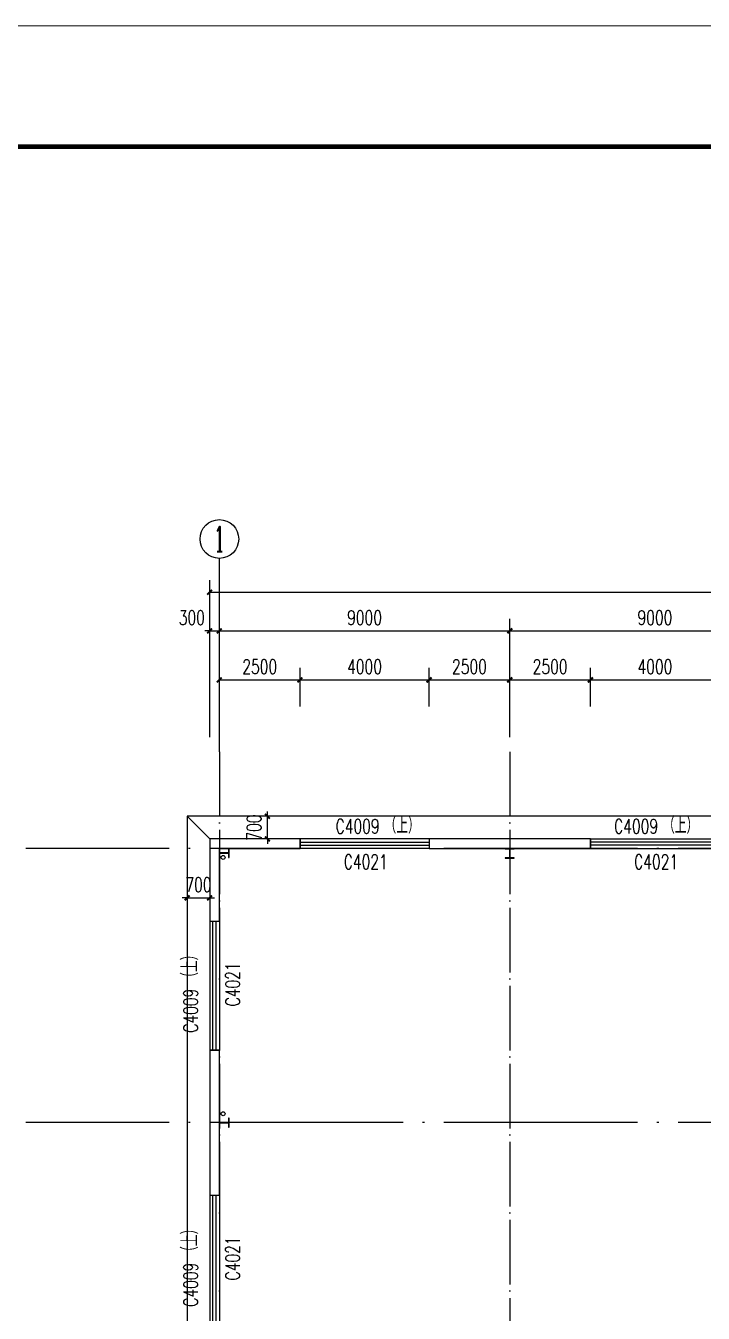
# Model space of a CAD drawing. Extents: x -275060 to -14507, y -783073 to -270523.
# Drawn here: x -159684 to -138687, y -310453 to -270523 of the extents above; entities that cross this region are included whole.
import ezdxf
from ezdxf.enums import TextEntityAlignment as Align

# ---------------------------------------------------------------- set-up
doc = ezdxf.new("R2010")
doc.units = 0
doc.header["$LTSCALE"] = 1000
doc.header["$MEASUREMENT"] = 0
doc.linetypes.add('DOTE', pattern=[2.42, 2, -0.2, 0.02, -0.2])
doc.layers.get('Defpoints').update_dxf_attribs({"color": 252})
for name, color, linetype in [('07m', 36, 'Continuous'), ('A-Stair(建筑楼梯、踏步、电梯)', 25, 'Continuous'), ('AXIS', 3, 'Continuous'), ('AXIS_TEXT', 7, 'Continuous'), ('DOTE', 1, 'Continuous'), ('PUB_DIM', 3, 'Continuous'), ('PUB_STRM', 4, 'Continuous'), ('WALL', 7, 'Continuous'), ('WINDOW', 4, 'Continuous'), ('WINDOW_TEXT', 7, 'Continuous')]:
    doc.layers.add(name, color=color, linetype=linetype)
doc.layers.add('TK', color=252, linetype='Continuous', lineweight=13)
doc.styles.add('_TCH_AXIS', font='COMPLEX', dxfattribs={"bigfont": 'GBCBIG'})
doc.styles.add('_TCH_DIM', font='SIMPLEX', dxfattribs={"bigfont": 'GBCBIG'})
doc.styles.add('_TCH_DIM_T3', font='SIMPLEX', dxfattribs={"width": 0.705882, "bigfont": 'GBCBIG'})
doc.styles.add('_TCH_WINDOW', font='SIMPLEX', dxfattribs={"bigfont": 'GBCBIG'})
doc.styles.add('COMPLEX', font='COMPLEX')
doc.dimstyles.new('_TCH_ARCH&&150', dxfattribs={"dimtxt": 446.25, "dimasz": 150, "dimexe": 375, "dimexo": 450, "dimgap": 189.375, "dimtad": 1, "dimdec": 0, "dimzin": 0, "dimdsep": 46, "dimtxsty": '_TCH_DIM_T3', "dimblk": 'ARCHTICK', "dimcen": 0.09, "dimclrt": 7, "dimazin": 2, "dimtfac": 1, "dimtdec": 0, "dimtix": 1, "dimtmove": 2, "dimatfit": 3, "dimfxl": 0, "dimtolj": 1, "dimtzin": 0, "dimarcsym": 0})

# ---------------------------------------------------------------- blocks, each defined once
blk = doc.blocks.new('TK-A0')
at = {"layer": 'TK'}
for p, q in [((0, 841), (0, 0)), ((25, 831), (25, 10))]:
    blk.add_line(p, q, dxfattribs=at)
at = {"layer": 'TK', "const_width": 1}
blk.add_lwpolyline([(25, 831), (1179, 831), (1179, 10), (25, 10)], close=True, dxfattribs=at)
blk = doc.blocks.new('lsg')
at = {"layer": 'PUB_STRM'}
for centre in [(-35884, -275), (-35884, -8225)]:
    blk.add_circle(centre, 60, dxfattribs=at)
blk = doc.blocks.new('_ArchTick')
at = {"color": 0, "linetype": 'ByBlock', "const_width": 0.4}
blk.add_lwpolyline([(-0.5, -0.5), (0.5, 0.5)], dxfattribs=at)
blk = doc.blocks.new('*D72')
at = {"layer": 'Defpoints', "color": 0, "transparency": 16777216}
for p in [(-152194, -295041), (-151447, -295041), (-151447, -295741)]:
    blk.add_point(p, dxfattribs=at)
at = {"layer": 'PUB_DIM', "color": 0, "lineweight": -2, "transparency": 16777216}
for p, q in [((-151897, -295041), (-152569, -295041)), ((-152194, -295041), (-152194, -294891)), ((-152194, -295741), (-152194, -295041)), ((-151897, -295741), (-152569, -295741)), ((-152194, -295741), (-152194, -295891))]:
    blk.add_line(p, q, dxfattribs=at)
at = {"layer": 'PUB_DIM', "color": 0, "lineweight": -2, "transparency": 16777216, "xscale": 150, "yscale": 150, "zscale": 150}
for p, rotation in [((-152194, -295041), 270), ((-152194, -295741), 90)]:
    blk.add_blockref('_ArchTick', p, dxfattribs=dict(at, rotation=rotation))
at = {"layer": 'PUB_DIM', "color": 7, "transparency": 16777216, "insert": (-152606, -295391), "char_height": 446.2, "attachment_point": 5, "rotation": 90, "style": '_TCH_DIM_T3'}
blk.add_mtext('\\A1;700', dxfattribs=at)
blk = doc.blocks.new('*D73')
at = {"layer": 'Defpoints', "color": 0, "transparency": 16777216}
for p in [(-154684, -297424), (-153984, -297424), (-153984, -297571)]:
    blk.add_point(p, dxfattribs=at)
at = {"layer": 'PUB_DIM', "color": 0, "lineweight": -2, "transparency": 16777216}
for p, q in [((-154684, -297571), (-154834, -297571)), ((-154684, -297571), (-153984, -297571)), ((-154684, -297874), (-154684, -297946)), ((-153984, -297571), (-153834, -297571)), ((-153984, -297874), (-153984, -297946))]:
    blk.add_line(p, q, dxfattribs=at)
at = {"layer": 'PUB_DIM', "color": 0, "lineweight": -2, "transparency": 16777216, "xscale": 150, "yscale": 150, "zscale": 150}
blk.add_blockref('_ArchTick', (-154684, -297571), dxfattribs=at)
at = {"layer": 'PUB_DIM', "color": 0, "lineweight": -2, "transparency": 16777216, "xscale": 150, "yscale": 150, "zscale": 150, "rotation": 180}
blk.add_blockref('_ArchTick', (-153984, -297571), dxfattribs=at)
at = {"layer": 'PUB_DIM', "color": 7, "transparency": 16777216, "insert": (-154334, -297158), "char_height": 446.2, "attachment_point": 5, "style": '_TCH_DIM_T3'}
blk.add_mtext('\\A1;700', dxfattribs=at)
blk = doc.blocks.new('*D248')
at = {"layer": 'Defpoints', "color": 0, "transparency": 16777216}
for p in [(-138184, -290811), (-142184, -292086), (-138184, -292086)]:
    blk.add_point(p, dxfattribs=at)
at = {"layer": 'PUB_DIM', "color": 0, "lineweight": -2, "transparency": 16777216}
for p, q in [((-142184, -291636), (-142184, -290436)), ((-138184, -291636), (-138184, -290436)), ((-142184, -290811), (-138184, -290811))]:
    blk.add_line(p, q, dxfattribs=at)
at = {"layer": 'PUB_DIM', "color": 0, "lineweight": -2, "transparency": 16777216, "xscale": 150, "yscale": 150, "zscale": 150, "rotation": 180}
blk.add_blockref('_ArchTick', (-142184, -290811), dxfattribs=at)
at = {"layer": 'PUB_DIM', "color": 0, "lineweight": -2, "transparency": 16777216, "xscale": 150, "yscale": 150, "zscale": 150}
blk.add_blockref('_ArchTick', (-138184, -290811), dxfattribs=at)
at = {"layer": 'PUB_DIM', "color": 7, "transparency": 16777216, "insert": (-140184, -290398), "char_height": 446.2, "attachment_point": 5, "style": '_TCH_DIM_T3'}
blk.add_mtext('\\A1;4000', dxfattribs=at)
blk = doc.blocks.new('*D249')
at = {"layer": 'Defpoints', "color": 0, "transparency": 16777216}
for p in [(-142184, -290811), (-144684, -292086), (-142184, -292086)]:
    blk.add_point(p, dxfattribs=at)
at = {"layer": 'PUB_DIM', "color": 0, "lineweight": -2, "transparency": 16777216}
for p, q in [((-144684, -291636), (-144684, -290436)), ((-142184, -291636), (-142184, -290436)), ((-144684, -290811), (-142184, -290811))]:
    blk.add_line(p, q, dxfattribs=at)
at = {"layer": 'PUB_DIM', "color": 0, "lineweight": -2, "transparency": 16777216, "xscale": 150, "yscale": 150, "zscale": 150, "rotation": 180}
blk.add_blockref('_ArchTick', (-144684, -290811), dxfattribs=at)
at = {"layer": 'PUB_DIM', "color": 0, "lineweight": -2, "transparency": 16777216, "xscale": 150, "yscale": 150, "zscale": 150}
blk.add_blockref('_ArchTick', (-142184, -290811), dxfattribs=at)
at = {"layer": 'PUB_DIM', "color": 7, "transparency": 16777216, "insert": (-143434, -290398), "char_height": 446.2, "attachment_point": 5, "style": '_TCH_DIM_T3'}
blk.add_mtext('\\A1;2500', dxfattribs=at)
blk = doc.blocks.new('*D250')
at = {"layer": 'Defpoints', "color": 0, "transparency": 16777216}
for p in [(-144684, -290811), (-147184, -292086), (-144684, -292086)]:
    blk.add_point(p, dxfattribs=at)
at = {"layer": 'PUB_DIM', "color": 0, "lineweight": -2, "transparency": 16777216}
for p, q in [((-147184, -291636), (-147184, -290436)), ((-144684, -291636), (-144684, -290436)), ((-147184, -290811), (-144684, -290811))]:
    blk.add_line(p, q, dxfattribs=at)
at = {"layer": 'PUB_DIM', "color": 0, "lineweight": -2, "transparency": 16777216, "xscale": 150, "yscale": 150, "zscale": 150, "rotation": 180}
blk.add_blockref('_ArchTick', (-147184, -290811), dxfattribs=at)
at = {"layer": 'PUB_DIM', "color": 0, "lineweight": -2, "transparency": 16777216, "xscale": 150, "yscale": 150, "zscale": 150}
blk.add_blockref('_ArchTick', (-144684, -290811), dxfattribs=at)
at = {"layer": 'PUB_DIM', "color": 7, "transparency": 16777216, "insert": (-145934, -290398), "char_height": 446.2, "attachment_point": 5, "style": '_TCH_DIM_T3'}
blk.add_mtext('\\A1;2500', dxfattribs=at)
blk = doc.blocks.new('*D251')
at = {"layer": 'Defpoints', "color": 0, "transparency": 16777216}
for p in [(-147184, -290811), (-151184, -292086), (-147184, -292086)]:
    blk.add_point(p, dxfattribs=at)
at = {"layer": 'PUB_DIM', "color": 0, "lineweight": -2, "transparency": 16777216}
for p, q in [((-151184, -291636), (-151184, -290436)), ((-147184, -291636), (-147184, -290436)), ((-151184, -290811), (-147184, -290811))]:
    blk.add_line(p, q, dxfattribs=at)
at = {"layer": 'PUB_DIM', "color": 0, "lineweight": -2, "transparency": 16777216, "xscale": 150, "yscale": 150, "zscale": 150, "rotation": 180}
blk.add_blockref('_ArchTick', (-151184, -290811), dxfattribs=at)
at = {"layer": 'PUB_DIM', "color": 0, "lineweight": -2, "transparency": 16777216, "xscale": 150, "yscale": 150, "zscale": 150}
blk.add_blockref('_ArchTick', (-147184, -290811), dxfattribs=at)
at = {"layer": 'PUB_DIM', "color": 7, "transparency": 16777216, "insert": (-149184, -290398), "char_height": 446.2, "attachment_point": 5, "style": '_TCH_DIM_T3'}
blk.add_mtext('\\A1;4000', dxfattribs=at)
blk = doc.blocks.new('*D252')
at = {"layer": 'Defpoints', "color": 0, "transparency": 16777216}
for p in [(-151184, -290811), (-153684, -292086), (-151184, -292086)]:
    blk.add_point(p, dxfattribs=at)
at = {"layer": 'PUB_DIM', "color": 0, "lineweight": -2, "transparency": 16777216}
for p, q in [((-153684, -291636), (-153684, -290436)), ((-151184, -291636), (-151184, -290436)), ((-153684, -290811), (-151184, -290811))]:
    blk.add_line(p, q, dxfattribs=at)
at = {"layer": 'PUB_DIM', "color": 0, "lineweight": -2, "transparency": 16777216, "xscale": 150, "yscale": 150, "zscale": 150, "rotation": 180}
blk.add_blockref('_ArchTick', (-153684, -290811), dxfattribs=at)
at = {"layer": 'PUB_DIM', "color": 0, "lineweight": -2, "transparency": 16777216, "xscale": 150, "yscale": 150, "zscale": 150}
blk.add_blockref('_ArchTick', (-151184, -290811), dxfattribs=at)
at = {"layer": 'PUB_DIM', "color": 7, "transparency": 16777216, "insert": (-152434, -290398), "char_height": 446.2, "attachment_point": 5, "style": '_TCH_DIM_T3'}
blk.add_mtext('\\A1;2500', dxfattribs=at)
blk = doc.blocks.new('*D363')
at = {"layer": 'AXIS', "color": 0, "lineweight": -2, "transparency": 16777216}
for p, q in [((-153984, -292591), (-153984, -288916)), ((-153684, -292591), (-153684, -288916)), ((-153984, -289291), (-154134, -289291)), ((-153984, -289291), (-153684, -289291)), ((-153684, -289291), (-153534, -289291))]:
    blk.add_line(p, q, dxfattribs=at)
at = {"layer": 'Defpoints', "color": 0, "transparency": 16777216}
for p in [(-153684, -289291), (-153984, -293041), (-153684, -293041)]:
    blk.add_point(p, dxfattribs=at)
at = {"layer": 'AXIS', "color": 0, "lineweight": -2, "transparency": 16777216, "xscale": 150, "yscale": 150, "zscale": 150}
blk.add_blockref('_ArchTick', (-153984, -289291), dxfattribs=at)
at = {"layer": 'AXIS', "color": 0, "lineweight": -2, "transparency": 16777216, "xscale": 150, "yscale": 150, "zscale": 150, "rotation": 180}
blk.add_blockref('_ArchTick', (-153684, -289291), dxfattribs=at)
at = {"layer": 'AXIS', "color": 7, "transparency": 16777216, "insert": (-154539, -288878), "char_height": 446.2, "attachment_point": 5, "style": '_TCH_DIM_T3'}
blk.add_mtext('\\A1;300', dxfattribs=at)
blk = doc.blocks.new('*D364')
at = {"layer": 'AXIS', "color": 0, "lineweight": -2, "transparency": 16777216}
for p, q in [((-153684, -292591), (-153684, -288916)), ((-144684, -292591), (-144684, -288916)), ((-153684, -289291), (-144684, -289291))]:
    blk.add_line(p, q, dxfattribs=at)
at = {"layer": 'Defpoints', "color": 0, "transparency": 16777216}
for p in [(-144684, -289291), (-153684, -293041), (-144684, -293041)]:
    blk.add_point(p, dxfattribs=at)
at = {"layer": 'AXIS', "color": 0, "lineweight": -2, "transparency": 16777216, "xscale": 150, "yscale": 150, "zscale": 150, "rotation": 180}
blk.add_blockref('_ArchTick', (-153684, -289291), dxfattribs=at)
at = {"layer": 'AXIS', "color": 0, "lineweight": -2, "transparency": 16777216, "xscale": 150, "yscale": 150, "zscale": 150}
blk.add_blockref('_ArchTick', (-144684, -289291), dxfattribs=at)
at = {"layer": 'AXIS', "color": 7, "transparency": 16777216, "insert": (-149184, -288878), "char_height": 446.2, "attachment_point": 5, "style": '_TCH_DIM_T3'}
blk.add_mtext('\\A1;9000', dxfattribs=at)
blk = doc.blocks.new('*D365')
at = {"layer": 'AXIS', "color": 0, "lineweight": -2, "transparency": 16777216}
for p, q in [((-144684, -292591), (-144684, -288916)), ((-135684, -292591), (-135684, -288916)), ((-144684, -289291), (-135684, -289291))]:
    blk.add_line(p, q, dxfattribs=at)
at = {"layer": 'Defpoints', "color": 0, "transparency": 16777216}
for p in [(-135684, -289291), (-144684, -293041), (-135684, -293041)]:
    blk.add_point(p, dxfattribs=at)
at = {"layer": 'AXIS', "color": 0, "lineweight": -2, "transparency": 16777216, "xscale": 150, "yscale": 150, "zscale": 150, "rotation": 180}
blk.add_blockref('_ArchTick', (-144684, -289291), dxfattribs=at)
at = {"layer": 'AXIS', "color": 0, "lineweight": -2, "transparency": 16777216, "xscale": 150, "yscale": 150, "zscale": 150}
blk.add_blockref('_ArchTick', (-135684, -289291), dxfattribs=at)
at = {"layer": 'AXIS', "color": 7, "transparency": 16777216, "insert": (-140184, -288878), "char_height": 446.2, "attachment_point": 5, "style": '_TCH_DIM_T3'}
blk.add_mtext('\\A1;9000', dxfattribs=at)
blk = doc.blocks.new('*D369')
at = {"layer": 'AXIS', "color": 0, "lineweight": -2, "transparency": 16777216}
for p, q in [((-153984, -292591), (-153984, -287716)), ((-117384, -292591), (-117384, -287716)), ((-153984, -288091), (-117384, -288091))]:
    blk.add_line(p, q, dxfattribs=at)
at = {"layer": 'Defpoints', "color": 0, "transparency": 16777216}
for p in [(-117384, -288091), (-153984, -293041), (-117384, -293041)]:
    blk.add_point(p, dxfattribs=at)
at = {"layer": 'AXIS', "color": 0, "lineweight": -2, "transparency": 16777216, "xscale": 150, "yscale": 150, "zscale": 150, "rotation": 180}
blk.add_blockref('_ArchTick', (-153984, -288091), dxfattribs=at)
at = {"layer": 'AXIS', "color": 0, "lineweight": -2, "transparency": 16777216, "xscale": 150, "yscale": 150, "zscale": 150}
blk.add_blockref('_ArchTick', (-117384, -288091), dxfattribs=at)
at = {"layer": 'AXIS', "color": 7, "transparency": 16777216, "insert": (-135684, -287678), "char_height": 446.2, "attachment_point": 5, "style": '_TCH_DIM_T3'}
blk.add_mtext('\\A1;36600', dxfattribs=at)
blk = doc.blocks.new('*D385')
at = {"layer": 'AXIS', "color": 0, "lineweight": -2, "transparency": 16777216}
for p, q in [((-160134, -295741), (-165009, -295741)), ((-164634, -406841), (-164634, -295741)), ((-160134, -406841), (-165009, -406841))]:
    blk.add_line(p, q, dxfattribs=at)
at = {"layer": 'Defpoints', "color": 0, "transparency": 16777216}
for p in [(-164634, -295741), (-159684, -295741), (-159684, -406841)]:
    blk.add_point(p, dxfattribs=at)
at = {"layer": 'AXIS', "color": 0, "lineweight": -2, "transparency": 16777216, "xscale": 150, "yscale": 150, "zscale": 150}
for p, rotation in [((-164634, -295741), 90), ((-164634, -406841), 270)]:
    blk.add_blockref('_ArchTick', p, dxfattribs=dict(at, rotation=rotation))
at = {"layer": 'AXIS', "color": 7, "transparency": 16777216, "insert": (-165047, -351291), "char_height": 446.2, "attachment_point": 5, "rotation": 90, "style": '_TCH_DIM_T3'}
blk.add_mtext('\\A1;111100', dxfattribs=at)
blk = doc.blocks.new('$TCHSYS$WIN2D')
for p, q in [((-0.5, 0.5), (0.5, 0.5)), ((-0.5, 0.5), (-0.5, -0.5)), ((0.5, 0.5), (0.5, -0.5)), ((0.5, 0.1667), (-0.5, 0.1667)), ((0.5, -0.1667), (-0.5, -0.1667)), ((-0.5, -0.5), (0.5, -0.5))]:
    blk.add_line(p, q)
blk = doc.blocks.new('_AXISO')
blk.add_circle((0, 0), 0.5)
at = {"layer": 'AXIS_TEXT', "style": 'COMPLEX', "width": 1.041667}
blk.add_attdef('A', text='', height=0.56, dxfattribs=at).set_placement((-0.25, -0.28), (0.25, -0.28), align=Align.FIT)

msp = doc.modelspace()

# ---------------------------------------------------------------- linework, layer by layer
for points in [[(-153384.1, -296320.6), (-153384.1, -296040.6), (-153396.1, -296040.6), (-153396.1, -296176.6), (-153672.1, -296176.6), (-153672.1, -296040.6), (-153684.1, -296040.6), (-153684.1, -296320.6), (-153672.1, -296320.6), (-153672.1, -296184.6), (-153396.1, -296184.6), (-153396.1, -296320.6)], [(-144824.1, -296340.6), (-144544.1, -296340.6), (-144544.1, -296328.6), (-144680.1, -296328.6), (-144680.1, -296052.6), (-144544.1, -296052.6), (-144544.1, -296040.6), (-144824.1, -296040.6), (-144824.1, -296052.6), (-144688.1, -296052.6), (-144688.1, -296328.6), (-144824.1, -296328.6)], [(-153384.1, -304680.6), (-153384.1, -304400.6), (-153396.1, -304400.6), (-153396.1, -304536.6), (-153672.1, -304536.6), (-153672.1, -304400.6), (-153684.1, -304400.6), (-153684.1, -304680.6), (-153672.1, -304680.6), (-153672.1, -304544.6), (-153396.1, -304544.6), (-153396.1, -304680.6)]]:
    msp.add_lwpolyline(points, close=True)
at = {"layer": 'A-Stair(建筑楼梯、踏步、电梯)'}
msp.add_line((-153984.1, -295740.6), (-154684.1, -295040.6), dxfattribs=at)
msp.add_lwpolyline([(-121184.1, -407540.6), (-116684.1, -407540.6), (-116684.1, -295040.6), (-154684.1, -295040.6), (-154684.1, -331790.6)], dxfattribs=at)
at = {"layer": 'AXIS'}
msp.add_line((-153684.1, -293040.6), (-153684.1, -287040.6), dxfattribs=at)
at = {"layer": 'DOTE', "color": 1, "linetype": 'DOTE'}
for p, q in [((-153684.1, -293040.6), (-153684.1, -409540.6)), ((-144684.1, -293040.6), (-144684.1, -409540.6))]:
    msp.add_line(p, q, dxfattribs=at)
at = {"layer": 'DOTE', "color": 1, "linetype": 'DOTE', "ltscale": 3}
for p, q in [((-111684.1, -296040.6), (-159684.1, -296040.6)), ((-111684.1, -304540.6), (-159684.1, -304540.6))]:
    msp.add_line(p, q, dxfattribs=at)
at = {"layer": 'WALL'}
for p, q in [((-153984.1, -295740.6), (-153984.1, -298290.6)), ((-151184.1, -295740.6), (-153984.1, -295740.6)), ((-151184.1, -296040.6), (-151184.1, -295740.6)), ((-142184.1, -295740.6), (-147184.1, -295740.6)), ((-147184.1, -295740.6), (-147184.1, -296040.6)), ((-142184.1, -296040.6), (-142184.1, -295740.6)), ((-153684.1, -298290.6), (-153684.1, -296040.6)), ((-153684.1, -296040.6), (-151184.1, -296040.6)), ((-147184.1, -296040.6), (-142184.1, -296040.6)), ((-153984.1, -298290.6), (-153684.1, -298290.6)), ((-153984.1, -302290.6), (-153984.1, -306790.6)), ((-153684.1, -302290.6), (-153984.1, -302290.6)), ((-153684.1, -306790.6), (-153684.1, -302290.6)), ((-153984.1, -306790.6), (-153684.1, -306790.6))]:
    msp.add_line(p, q, dxfattribs=at)

# ---------------------------------------------------------------- block references
msp.add_blockref('lsg', (-117684.1, -296040.6))
at = {"layer": 'AXIS'}
ref = msp.add_blockref('_AXISO', (-153684.1, -286440.6), dxfattribs=dict(at, xscale=1200, yscale=1200, zscale=1200))
ref.add_attrib('A', '1', dxfattribs={"layer": 'AXIS_TEXT', "height": 772.1, "style": '_TCH_AXIS'}).set_placement((-153849.6, -286826.7), (-153518.7, -286826.7), align=Align.FIT)
at = {"layer": 'TK', "xscale": 150, "yscale": 150, "zscale": 150, "rotation": 270}
msp.add_blockref('TK-A0', (-192857.2, -270522.7), dxfattribs=at)
at = {"layer": 'WINDOW'}
ref = msp.add_blockref('$TCHSYS$WIN2D', (-149184.1, -295890.6), dxfattribs=dict(at, xscale=4000, yscale=-300, zscale=4000, rotation=179.9999999965742))
ref.add_attrib('A', 'C4021', (-149829.1, -296676.2), dxfattribs={"layer": 'WINDOW_TEXT', "height": 446.25, "rotation": 360, "style": '_TCH_WINDOW', "width": 0.705882})
ref = msp.add_blockref('$TCHSYS$WIN2D', (-140184.1, -295890.6), dxfattribs=dict(at, xscale=-4000, yscale=-300, zscale=-4000, rotation=179.9999999965742))
ref.add_attrib('A', 'C4021', (-140829.1, -296676.2), dxfattribs={"layer": 'WINDOW_TEXT', "height": 446.25, "rotation": 360, "style": '_TCH_WINDOW', "width": 0.705882})
ref = msp.add_blockref('$TCHSYS$WIN2D', (-153834.1, -300290.6), dxfattribs=dict(at, xscale=4000, yscale=-300, zscale=4000, rotation=269.9999999209485))
ref.add_attrib('A', 'C4021', (-153048.5, -300935.6), dxfattribs={"layer": 'WINDOW_TEXT', "height": 446.25, "rotation": 90, "style": '_TCH_WINDOW', "width": 0.705882})
ref = msp.add_blockref('$TCHSYS$WIN2D', (-153834.1, -308790.6), dxfattribs=dict(at, xscale=4000, yscale=-300, zscale=4000, rotation=269.9999999209485))
ref.add_attrib('A', 'C4021', (-153048.5, -309435.6), dxfattribs={"layer": 'WINDOW_TEXT', "height": 446.25, "rotation": 90, "style": '_TCH_WINDOW', "width": 0.705882})

# ---------------------------------------------------------------- texts
at = {"layer": '07m', "color": 2, "style": '_TCH_DIM'}
for p in [(-148566, -295573.6), (-139935, -295573.6)]:
    msp.add_text('（上）', height=506.38, dxfattribs=at).set_placement(p)
at = {"layer": '07m', "color": 2, "style": '_TCH_DIM', "width": 0.705882}
for p in [(-150081, -295573.6), (-141450, -295573.6)]:
    msp.add_text('C4009', height=446.25, dxfattribs=at).set_placement(p)
at = {"layer": '07m', "color": 2, "style": '_TCH_DIM'}
for p in [(-154346.4, -300237), (-154346.4, -308737)]:
    msp.add_text('（上）', height=506.38, rotation=90, dxfattribs=at).set_placement(p)
at = {"layer": '07m', "color": 2, "style": '_TCH_DIM', "width": 0.705882}
for p in [(-154346.4, -301752), (-154346.4, -310252)]:
    msp.add_text('C4009', height=446.25, rotation=90, dxfattribs=at).set_placement(p)

# ---------------------------------------------------------------- dimensions: what is measured, and where the dimension line sits
at = {"layer": 'AXIS'}
for p1, p2, distance, picture, middle in [((-153984.1237, -293040.6181), (-117383.6331, -293040.6181), 4950, '*D369', (-135683.8784, -287678.1181)), ((-153684.1, -293040.6), (-144684.1, -293040.6), 3750, '*D364', (-149184.1, -288878.1)), ((-144684.1, -293040.6), (-135684.1, -293040.6), 3750, '*D365', (-140184.1, -288878.1)), ((-159684.1, -406840.6), (-159684.1, -295740.6), 4950, '*D385', (-165046.6, -351290.6))]:
    dim = msp.add_aligned_dim(p1=p1, p2=p2, distance=distance, dimstyle='_TCH_ARCH&&150', dxfattribs=at)
    dim.commit()
    dim.dimension.update_dxf_attribs({"geometry": picture, "text_midpoint": middle})
dim = msp.add_linear_dim(base=(-153684.1, -289290.6), p1=(-153984.1, -293040.6), p2=(-153684.1, -293040.6), angle=0, dimstyle='_TCH_ARCH&&150', dxfattribs=at)
dim.commit()
dim.dimension.update_dxf_attribs({"geometry": '*D363', "text_midpoint": (-154539.1, -288878.1), "dimtype": 129})
at = {"layer": 'PUB_DIM'}
for p1, p2, distance, picture, middle in [((-153684.1, -292085.6), (-151184.1, -292085.6), 1274.6, '*D252', (-152434.1, -290398.5)), ((-151184.1, -292085.6), (-147184.1, -292085.6), 1274.6, '*D251', (-149184.1, -290398.5)), ((-147184.1, -292085.6), (-144684.1, -292085.6), 1274.6, '*D250', (-145934.1, -290398.5)), ((-144684.1, -292085.6), (-142184.1, -292085.6), 1274.6, '*D249', (-143434.1, -290398.5)), ((-142184.1, -292085.6), (-138184.1, -292085.6), 1274.6, '*D248', (-140184.1, -290398.5)), ((-151447.1, -295740.6), (-151447.1, -295040.6), 746.9, '*D72', (-152606.5, -295390.6)), ((-154684.1, -297424.1), (-153984.1, -297424.1), -146.9, '*D73', (-154334.1, -297158.5))]:
    dim = msp.add_aligned_dim(p1=p1, p2=p2, distance=distance, dimstyle='_TCH_ARCH&&150', dxfattribs=at)
    dim.commit()
    dim.dimension.update_dxf_attribs({"geometry": picture, "text_midpoint": middle})

doc.saveas('drawing.dxf')
